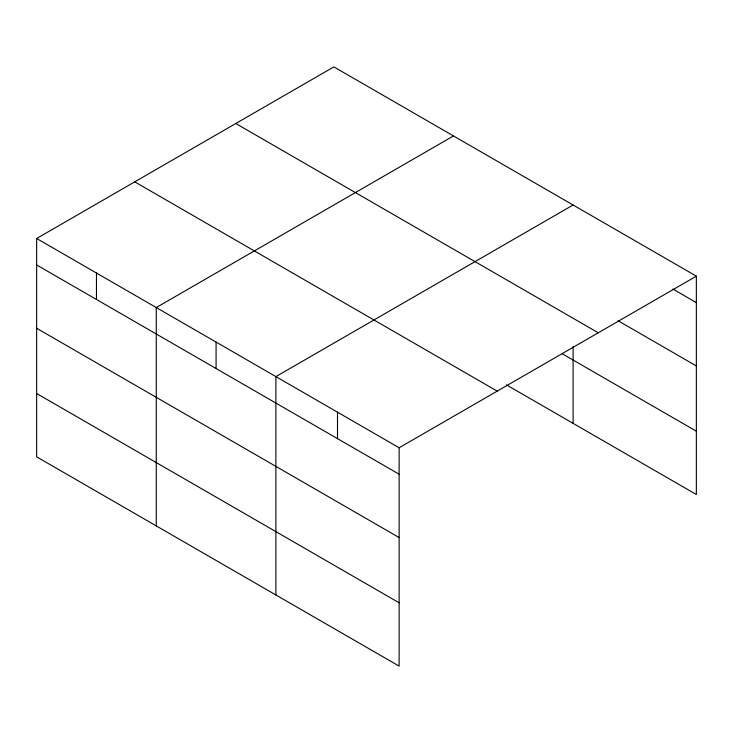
<?xml version="1.0" encoding="UTF-8"?>
<svg xmlns="http://www.w3.org/2000/svg" width="733" height="733" viewBox="0 0 733 733"><rect width="100%" height="100%" fill="white"/><g stroke="black" fill="none" stroke-linecap="round" stroke-linejoin="round"><path stroke-width="1.1" d="M399.128 537.546L399.128 447.762L36.65 238.491L36.65 456.842L399.128 666.114L399.128 537.546L36.65 328.265M36.65 238.491L333.872 66.886L696.35 276.158L696.35 494.509L506.439 384.862M453.489 135.944L156.266 307.548L156.266 525.9M573.105 205.011L275.883 376.606L275.883 594.958M399.128 447.762L696.35 276.158M672.876 289.059L696.35 302.619M618.102 320.761L696.35 365.941M235.788 123.52L598.265 332.791M562.321 353.81L696.35 431.187M134.735 181.857L497.212 391.138M36.65 264.943L399.128 474.214M36.65 393.511L399.128 602.783M573.105 346.297L573.105 423.362M337.501 412.184L337.501 438.636M216.079 342.082L216.079 368.534M96.463 273.015L96.463 299.476"/></g></svg>
